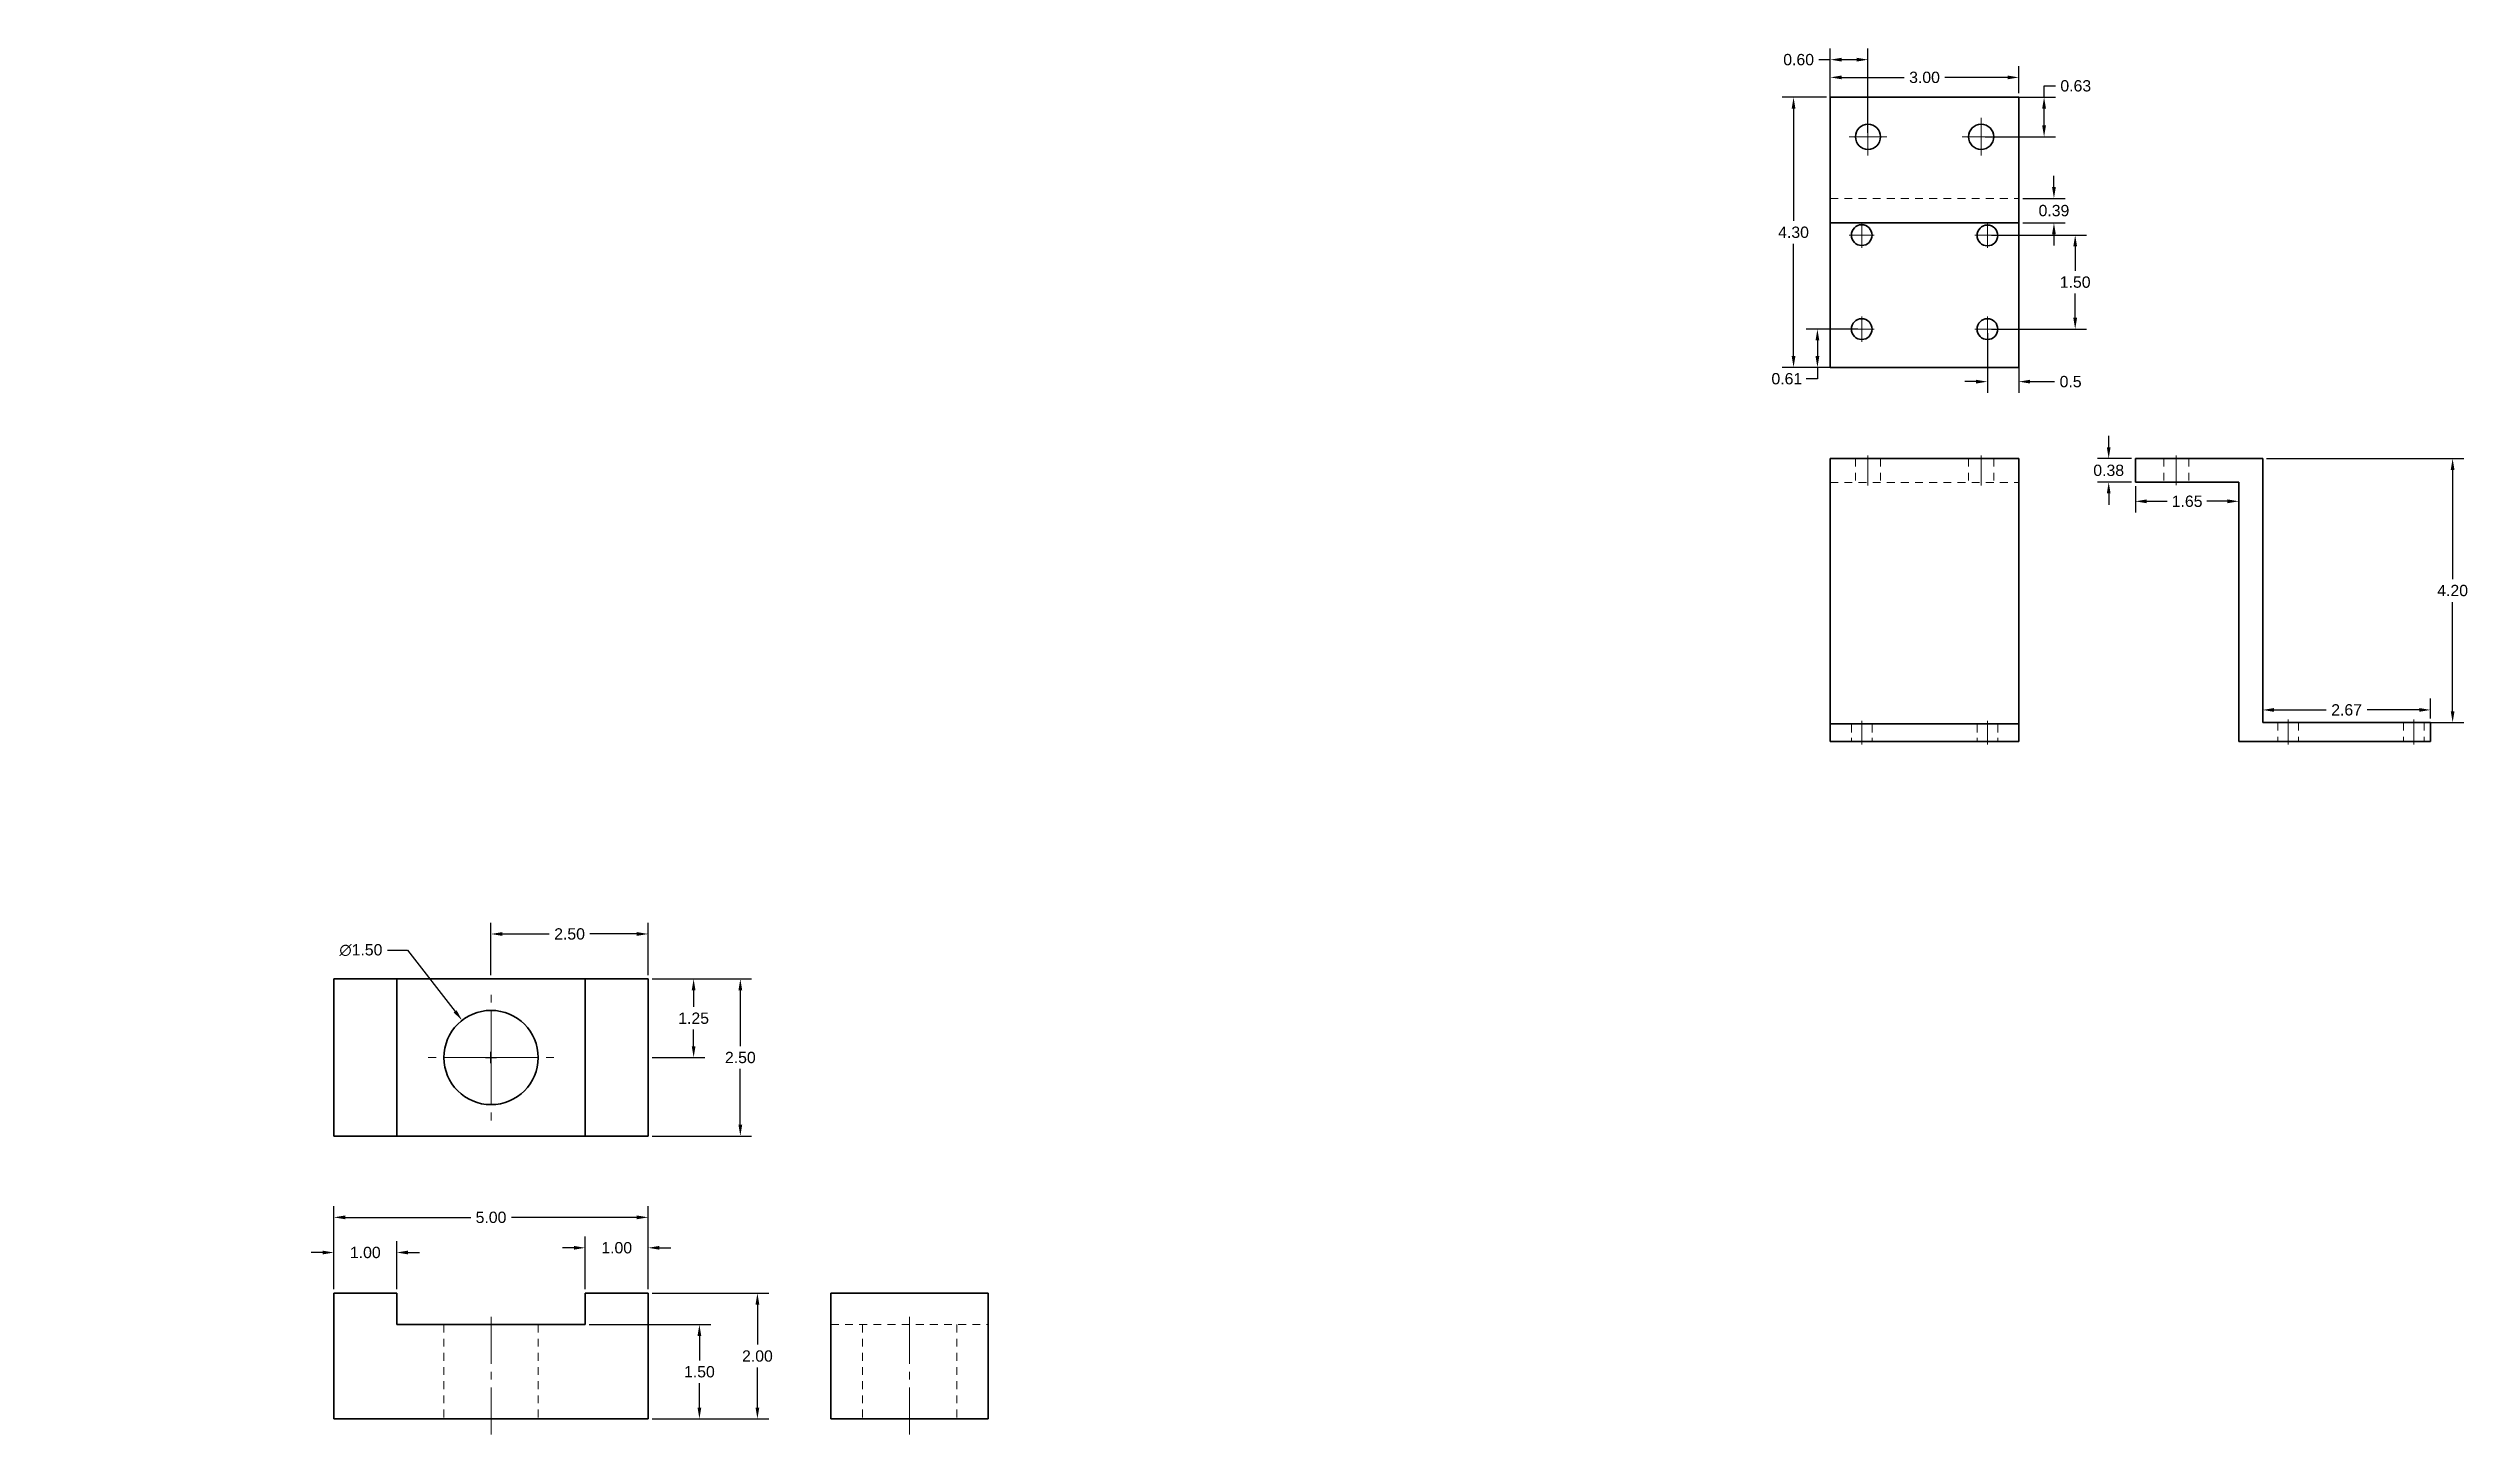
# Model space of a CAD drawing. Header units: inches. Extents: x -0.7 to 37.8, y -3.1 to 19.
import ezdxf

# ---------------------------------------------------------------- set-up
doc = ezdxf.new("R2010")
doc.units = ezdxf.units.IN
doc.header["$MEASUREMENT"] = 0
doc.linetypes.add('CENTER2', pattern=[1.125, 0.75, -0.125, 0.125, -0.125])
doc.linetypes.add('HIDDEN2', pattern=[0.1875, 0.125, -0.0625])
for name, color, linetype, lineweight in [('Center', 1, 'CENTER2', 13), ('Hidden', 3, 'HIDDEN2', 13), ('Visible', 6, 'Continuous', 35)]:
    doc.layers.add(name, color=color, linetype=linetype, lineweight=lineweight)
doc.layers.add('Text', color=7, linetype='Continuous', lineweight=35, true_color=0xa552a5)
doc.styles.get("Standard").update_dxf_attribs({"font": 'arial.ttf'})
doc.dimstyles.get("Standard").update_dxf_attribs({"dimtxt": 0.18, "dimasz": 0.18, "dimexe": 0.18, "dimexo": 0.0625, "dimgap": 0.09, "dimtad": 0, "dimtih": 1, "dimtoh": 1, "dimdec": 4, "dimzin": 0, "dimdsep": 46, "dimtxsty": 'Standard', "dimcen": 0.09, "dimadec": 0, "dimazin": 0, "dimtfac": 1, "dimtdec": 4, "dimtofl": 0, "dimtmove": 0, "dimatfit": 3, "dimfxl": 1, "dimtolj": 1, "dimtzin": 0, "dimarcsym": 0})

# ---------------------------------------------------------------- blocks, each defined once
blk = doc.blocks.new('*D31')
at = {"layer": 'Defpoints', "color": 0, "transparency": 16777216}
for p in [(6.342, 4.869), (6.342, 4.153), (8.842, 4.153)]:
    blk.add_point(p, dxfattribs=at)
at = {"layer": 'Text', "color": 0, "lineweight": -2, "transparency": 16777216}
for p, q in [((6.342, 4.216), (6.342, 5.049)), ((8.842, 4.216), (8.842, 5.049)), ((6.522, 4.869), (7.267, 4.869)), ((8.662, 4.869), (7.917, 4.869))]:
    blk.add_line(p, q, dxfattribs=at)
at = {"layer": 'Text', "color": 0, "transparency": 16777216}
for points in [[(6.522, 4.899), (6.522, 4.839), (6.342, 4.869)], [(8.662, 4.899), (8.662, 4.839), (8.842, 4.869)]]:
    blk.add_solid(points, dxfattribs=at)
at = {"layer": 'Text', "color": 0, "transparency": 16777216, "insert": (7.592, 4.869), "char_height": 0.18, "attachment_point": 5}
blk.add_mtext('\\A1;2.50', dxfattribs=at)
blk = doc.blocks.new('*D32')
at = {"layer": 'Defpoints', "color": 0, "transparency": 16777216}
for p in [(8.842, 4.153), (8.842, 2.903), (9.566, 2.903)]:
    blk.add_point(p, dxfattribs=at)
at = {"layer": 'Text', "color": 0, "lineweight": -2, "transparency": 16777216}
for p, q in [((8.905, 4.153), (9.746, 4.153)), ((9.566, 3.973), (9.566, 3.71)), ((9.566, 3.083), (9.566, 3.347)), ((8.905, 2.903), (9.746, 2.903))]:
    blk.add_line(p, q, dxfattribs=at)
at = {"layer": 'Text', "color": 0, "transparency": 16777216}
for points in [[(9.536, 3.973), (9.596, 3.973), (9.566, 4.153)], [(9.536, 3.083), (9.596, 3.083), (9.566, 2.903)]]:
    blk.add_solid(points, dxfattribs=at)
at = {"layer": 'Text', "color": 0, "transparency": 16777216, "insert": (9.566, 3.528), "char_height": 0.18, "attachment_point": 5}
blk.add_mtext('\\A1;1.25', dxfattribs=at)
blk = doc.blocks.new('*D33')
at = {"layer": 'Defpoints', "color": 0, "transparency": 16777216}
for p in [(8.842, 4.153), (8.842, 1.653), (10.309, 1.653)]:
    blk.add_point(p, dxfattribs=at)
at = {"layer": 'Text', "color": 0, "lineweight": -2, "transparency": 16777216}
for p, q in [((8.905, 4.153), (10.489, 4.153)), ((10.309, 3.973), (10.309, 3.085)), ((10.309, 1.833), (10.309, 2.722)), ((8.905, 1.653), (10.489, 1.653))]:
    blk.add_line(p, q, dxfattribs=at)
at = {"layer": 'Text', "color": 0, "transparency": 16777216}
for points in [[(10.279, 3.973), (10.339, 3.973), (10.309, 4.153)], [(10.279, 1.833), (10.339, 1.833), (10.309, 1.653)]]:
    blk.add_solid(points, dxfattribs=at)
at = {"layer": 'Text', "color": 0, "transparency": 16777216, "insert": (10.309, 2.903), "char_height": 0.18, "attachment_point": 5}
blk.add_mtext('\\A1;2.50', dxfattribs=at)
blk = doc.blocks.new('*D34')
at = {"layer": 'Defpoints', "color": 0, "transparency": 16777216}
for p in [(5.882, 3.495), (6.803, 2.312)]:
    blk.add_point(p, dxfattribs=at)
at = {"layer": 'Text', "color": 0, "lineweight": -2, "transparency": 16777216}
for p, q in [((4.693, 4.612), (5.013, 4.612)), ((5.013, 4.612), (5.771, 3.638)), ((6.252, 2.903), (6.432, 2.903)), ((6.342, 2.813), (6.342, 2.993))]:
    blk.add_line(p, q, dxfattribs=at)
at = {"layer": 'Text', "color": 0, "transparency": 16777216}
blk.add_solid([(5.795, 3.656), (5.748, 3.619), (5.882, 3.495)], dxfattribs=at)
at = {"layer": 'Text', "color": 0, "transparency": 16777216, "insert": (4.272, 4.612), "char_height": 0.18, "attachment_point": 5}
blk.add_mtext('\\A1;∅1.50', dxfattribs=at)
blk = doc.blocks.new('*D35')
at = {"layer": 'Defpoints', "color": 0, "transparency": 16777216}
for p in [(8.842, -0.124), (7.842, -0.847), (8.842, -0.847)]:
    blk.add_point(p, dxfattribs=at)
at = {"layer": 'Text', "color": 0, "lineweight": -2, "transparency": 16777216}
for p, q in [((7.842, -0.784), (7.842, 0.056)), ((8.842, -0.784), (8.842, 0.056)), ((7.662, -0.124), (7.482, -0.124)), ((9.022, -0.124), (9.202, -0.124))]:
    blk.add_line(p, q, dxfattribs=at)
at = {"layer": 'Text', "color": 0, "transparency": 16777216}
for points in [[(7.662, -0.094), (7.662, -0.154), (7.842, -0.124)], [(9.022, -0.094), (9.022, -0.154), (8.842, -0.124)]]:
    blk.add_solid(points, dxfattribs=at)
at = {"layer": 'Text', "color": 0, "transparency": 16777216, "insert": (8.342, -0.124), "char_height": 0.18, "attachment_point": 5}
blk.add_mtext('\\A1;1.00', dxfattribs=at)
blk = doc.blocks.new('*D36')
at = {"layer": 'Defpoints', "color": 0, "transparency": 16777216}
for p in [(4.842, -0.199), (3.842, -0.847), (4.842, -0.847)]:
    blk.add_point(p, dxfattribs=at)
at = {"layer": 'Text', "color": 0, "lineweight": -2, "transparency": 16777216}
for p, q in [((3.662, -0.199), (3.482, -0.199)), ((3.842, -0.784), (3.842, -0.019)), ((4.842, -0.784), (4.842, -0.019)), ((5.022, -0.199), (5.202, -0.199))]:
    blk.add_line(p, q, dxfattribs=at)
at = {"layer": 'Text', "color": 0, "transparency": 16777216}
for points in [[(3.662, -0.169), (3.662, -0.229), (3.842, -0.199)], [(5.022, -0.169), (5.022, -0.229), (4.842, -0.199)]]:
    blk.add_solid(points, dxfattribs=at)
at = {"layer": 'Text', "color": 0, "transparency": 16777216, "insert": (4.342, -0.199), "char_height": 0.18, "attachment_point": 5}
blk.add_mtext('\\A1;1.00', dxfattribs=at)
blk = doc.blocks.new('*D37')
at = {"layer": 'Defpoints', "color": 0, "transparency": 16777216}
for p in [(8.842, 0.36), (3.842, -0.847), (8.842, -0.847)]:
    blk.add_point(p, dxfattribs=at)
at = {"layer": 'Text', "color": 0, "lineweight": -2, "transparency": 16777216}
for p, q in [((3.842, -0.784), (3.842, 0.54)), ((8.842, -0.784), (8.842, 0.54)), ((4.022, 0.36), (6.019, 0.36)), ((8.662, 0.36), (6.666, 0.36))]:
    blk.add_line(p, q, dxfattribs=at)
at = {"layer": 'Text', "color": 0, "transparency": 16777216}
for points in [[(4.022, 0.39), (4.022, 0.33), (3.842, 0.36)], [(8.662, 0.39), (8.662, 0.33), (8.842, 0.36)]]:
    blk.add_solid(points, dxfattribs=at)
at = {"layer": 'Text', "color": 0, "transparency": 16777216, "insert": (6.342, 0.36), "char_height": 0.18, "attachment_point": 5}
blk.add_mtext('\\A1;5.00', dxfattribs=at)
blk = doc.blocks.new('*D38')
at = {"layer": 'Defpoints', "color": 0, "transparency": 16777216}
for p in [(7.842, -1.347), (8.842, -2.847), (9.658, -2.847)]:
    blk.add_point(p, dxfattribs=at)
at = {"layer": 'Text', "color": 0, "lineweight": -2, "transparency": 16777216}
for p, q in [((7.905, -1.347), (9.838, -1.347)), ((9.658, -1.527), (9.658, -1.915)), ((9.658, -2.667), (9.658, -2.278)), ((8.905, -2.847), (9.838, -2.847))]:
    blk.add_line(p, q, dxfattribs=at)
at = {"layer": 'Text', "color": 0, "transparency": 16777216}
for points in [[(9.628, -1.527), (9.688, -1.527), (9.658, -1.347)], [(9.628, -2.667), (9.688, -2.667), (9.658, -2.847)]]:
    blk.add_solid(points, dxfattribs=at)
at = {"layer": 'Text', "color": 0, "transparency": 16777216, "insert": (9.658, -2.097), "char_height": 0.18, "attachment_point": 5}
blk.add_mtext('\\A1;1.50', dxfattribs=at)
blk = doc.blocks.new('*D39')
at = {"layer": 'Defpoints', "color": 0, "transparency": 16777216}
for p in [(8.842, -0.847), (8.842, -2.847), (10.581, -2.847)]:
    blk.add_point(p, dxfattribs=at)
at = {"layer": 'Text', "color": 0, "lineweight": -2, "transparency": 16777216}
for p, q in [((8.905, -0.847), (10.761, -0.847)), ((10.581, -1.027), (10.581, -1.665)), ((10.581, -2.667), (10.581, -2.028)), ((8.905, -2.847), (10.761, -2.847))]:
    blk.add_line(p, q, dxfattribs=at)
at = {"layer": 'Text', "color": 0, "transparency": 16777216}
for points in [[(10.551, -1.027), (10.611, -1.027), (10.581, -0.847)], [(10.551, -2.667), (10.611, -2.667), (10.581, -2.847)]]:
    blk.add_solid(points, dxfattribs=at)
at = {"layer": 'Text', "color": 0, "transparency": 16777216, "insert": (10.581, -1.847), "char_height": 0.18, "attachment_point": 5}
blk.add_mtext('\\A1;2.00', dxfattribs=at)
blk = doc.blocks.new('*D41')
at = {"layer": 'Defpoints', "color": 0, "transparency": 16777216}
for p in [(30.65, 18.498), (27.65, 18.183), (30.65, 18.183)]:
    blk.add_point(p, dxfattribs=at)
at = {"layer": 'Text', "color": 0, "lineweight": -2, "transparency": 16777216}
for p, q in [((27.65, 18.245), (27.65, 18.678)), ((27.83, 18.498), (28.827, 18.498)), ((30.47, 18.498), (29.474, 18.498)), ((30.65, 18.245), (30.65, 18.678))]:
    blk.add_line(p, q, dxfattribs=at)
at = {"layer": 'Text', "color": 0, "transparency": 16777216}
for points in [[(27.83, 18.528), (27.83, 18.468), (27.65, 18.498)], [(30.47, 18.528), (30.47, 18.468), (30.65, 18.498)]]:
    blk.add_solid(points, dxfattribs=at)
at = {"layer": 'Text', "color": 0, "transparency": 16777216, "insert": (29.15, 18.498), "char_height": 0.18, "attachment_point": 5}
blk.add_mtext('\\A1;3.00', dxfattribs=at)
blk = doc.blocks.new('*D42')
at = {"layer": 'Defpoints', "color": 0, "transparency": 16777216}
for p in [(30.65, 16.573), (31.209, 16.573), (30.65, 16.183)]:
    blk.add_point(p, dxfattribs=at)
at = {"layer": 'Text', "color": 0, "lineweight": -2, "transparency": 16777216}
for p, q in [((30.713, 16.573), (31.389, 16.573)), ((31.209, 16.753), (31.209, 16.933)), ((30.713, 16.183), (31.389, 16.183)), ((31.209, 16.003), (31.209, 15.823))]:
    blk.add_line(p, q, dxfattribs=at)
at = {"layer": 'Text', "color": 0, "transparency": 16777216}
for points in [[(31.179, 16.753), (31.239, 16.753), (31.209, 16.573)], [(31.179, 16.003), (31.239, 16.003), (31.209, 16.183)]]:
    blk.add_solid(points, dxfattribs=at)
at = {"layer": 'Text', "color": 0, "transparency": 16777216, "insert": (31.209, 16.378), "char_height": 0.18, "attachment_point": 5}
blk.add_mtext('\\A1;0.39', dxfattribs=at)
blk = doc.blocks.new('*D43')
at = {"layer": 'Defpoints', "color": 0, "transparency": 16777216}
for p in [(27.65, 18.183), (27.066, 13.883), (27.65, 13.883)]:
    blk.add_point(p, dxfattribs=at)
at = {"layer": 'Text', "color": 0, "lineweight": -2, "transparency": 16777216}
for p, q in [((27.588, 18.183), (26.886, 18.183)), ((27.066, 18.003), (27.066, 16.215)), ((27.066, 14.063), (27.066, 15.851)), ((27.588, 13.883), (26.886, 13.883))]:
    blk.add_line(p, q, dxfattribs=at)
at = {"layer": 'Text', "color": 0, "transparency": 16777216}
for points in [[(27.036, 18.003), (27.096, 18.003), (27.066, 18.183)], [(27.036, 14.063), (27.096, 14.063), (27.066, 13.883)]]:
    blk.add_solid(points, dxfattribs=at)
at = {"layer": 'Text', "color": 0, "transparency": 16777216, "insert": (27.066, 16.033), "char_height": 0.18, "attachment_point": 5}
blk.add_mtext('\\A1;4.30', dxfattribs=at)
blk = doc.blocks.new('*D44')
at = {"layer": 'Defpoints', "color": 0, "transparency": 16777216}
for p in [(30.151, 14.493), (30.65, 14.493), (30.65, 13.657)]:
    blk.add_point(p, dxfattribs=at)
at = {"layer": 'Text', "color": 0, "lineweight": -2, "transparency": 16777216}
for p, q in [((30.151, 14.43), (30.151, 13.477)), ((30.65, 14.43), (30.65, 13.477)), ((29.971, 13.657), (29.791, 13.657)), ((30.83, 13.657), (31.22, 13.657))]:
    blk.add_line(p, q, dxfattribs=at)
at = {"layer": 'Text', "color": 0, "transparency": 16777216}
for points in [[(29.971, 13.687), (29.971, 13.627), (30.151, 13.657)], [(30.83, 13.687), (30.83, 13.627), (30.65, 13.657)]]:
    blk.add_solid(points, dxfattribs=at)
at = {"layer": 'Text', "color": 0, "transparency": 16777216, "insert": (31.474, 13.657), "char_height": 0.18, "attachment_point": 5}
blk.add_mtext('\\A1;0.5', dxfattribs=at)
blk = doc.blocks.new('*D45')
at = {"layer": 'Defpoints', "color": 0, "transparency": 16777216}
for p in [(30.15, 15.988), (31.547, 15.988), (30.151, 14.493)]:
    blk.add_point(p, dxfattribs=at)
at = {"layer": 'Text', "color": 0, "lineweight": -2, "transparency": 16777216}
for p, q in [((30.213, 15.988), (31.727, 15.988)), ((31.547, 15.808), (31.547, 15.422)), ((31.547, 14.673), (31.547, 15.059)), ((30.213, 14.493), (31.727, 14.493))]:
    blk.add_line(p, q, dxfattribs=at)
at = {"layer": 'Text', "color": 0, "transparency": 16777216}
for points in [[(31.517, 15.808), (31.577, 15.808), (31.547, 15.988)], [(31.517, 14.673), (31.577, 14.673), (31.547, 14.493)]]:
    blk.add_solid(points, dxfattribs=at)
at = {"layer": 'Text', "color": 0, "transparency": 16777216, "insert": (31.547, 15.24), "char_height": 0.18, "attachment_point": 5}
blk.add_mtext('\\A1;1.50', dxfattribs=at)
blk = doc.blocks.new('*D46')
at = {"layer": 'Defpoints', "color": 0, "transparency": 16777216}
for p in [(28.15, 14.493), (27.446, 13.883), (28.15, 13.883)]:
    blk.add_point(p, dxfattribs=at)
at = {"layer": 'Text', "color": 0, "lineweight": -2, "transparency": 16777216}
for p, q in [((28.088, 14.493), (27.266, 14.493)), ((27.446, 14.313), (27.446, 14.063)), ((28.088, 13.883), (27.266, 13.883)), ((27.446, 13.883), (27.446, 13.703)), ((27.446, 13.703), (27.266, 13.703))]:
    blk.add_line(p, q, dxfattribs=at)
at = {"layer": 'Text', "color": 0, "transparency": 16777216}
for points in [[(27.416, 14.313), (27.476, 14.313), (27.446, 14.493)], [(27.416, 14.063), (27.476, 14.063), (27.446, 13.883)]]:
    blk.add_solid(points, dxfattribs=at)
at = {"layer": 'Text', "color": 0, "transparency": 16777216, "insert": (26.959, 13.703), "char_height": 0.18, "attachment_point": 5}
blk.add_mtext('\\A1;0.61', dxfattribs=at)
blk = doc.blocks.new('*D47')
at = {"layer": 'Defpoints', "color": 0, "transparency": 16777216}
for p in [(32.505, 12.433), (32.08, 12.058), (32.505, 12.058)]:
    blk.add_point(p, dxfattribs=at)
at = {"layer": 'Text', "color": 0, "lineweight": -2, "transparency": 16777216}
for p, q in [((32.08, 12.613), (32.08, 12.793)), ((32.443, 12.433), (31.9, 12.433)), ((32.443, 12.058), (31.9, 12.058)), ((32.08, 11.878), (32.08, 11.698))]:
    blk.add_line(p, q, dxfattribs=at)
at = {"layer": 'Text', "color": 0, "transparency": 16777216}
for points in [[(32.05, 12.613), (32.11, 12.613), (32.08, 12.433)], [(32.05, 11.878), (32.11, 11.878), (32.08, 12.058)]]:
    blk.add_solid(points, dxfattribs=at)
at = {"layer": 'Text', "color": 0, "transparency": 16777216, "insert": (32.08, 12.245), "char_height": 0.18, "attachment_point": 5}
blk.add_mtext('\\A1;0.38', dxfattribs=at)
blk = doc.blocks.new('*D48')
at = {"layer": 'Defpoints', "color": 0, "transparency": 16777216}
for p in [(34.53, 12.433), (34.53, 8.233), (37.552, 8.233)]:
    blk.add_point(p, dxfattribs=at)
at = {"layer": 'Text', "color": 0, "lineweight": -2, "transparency": 16777216}
for p, q in [((34.593, 12.433), (37.732, 12.433)), ((37.552, 12.253), (37.552, 10.515)), ((37.552, 8.413), (37.552, 10.151)), ((34.593, 8.233), (37.732, 8.233))]:
    blk.add_line(p, q, dxfattribs=at)
at = {"layer": 'Text', "color": 0, "transparency": 16777216}
for points in [[(37.522, 12.253), (37.582, 12.253), (37.552, 12.433)], [(37.522, 8.413), (37.582, 8.413), (37.552, 8.233)]]:
    blk.add_solid(points, dxfattribs=at)
at = {"layer": 'Text', "color": 0, "transparency": 16777216, "insert": (37.552, 10.333), "char_height": 0.18, "attachment_point": 5}
blk.add_mtext('\\A1;4.20', dxfattribs=at)
blk = doc.blocks.new('*D49')
at = {"layer": 'Defpoints', "color": 0, "transparency": 16777216}
for p in [(32.505, 12.058), (34.15, 12.058), (34.15, 11.753)]:
    blk.add_point(p, dxfattribs=at)
at = {"layer": 'Text', "color": 0, "lineweight": -2, "transparency": 16777216}
for p, q in [((32.505, 11.995), (32.505, 11.573)), ((34.15, 11.995), (34.15, 11.573)), ((32.685, 11.753), (33.012, 11.753)), ((33.97, 11.753), (33.644, 11.753))]:
    blk.add_line(p, q, dxfattribs=at)
at = {"layer": 'Text', "color": 0, "transparency": 16777216}
for points in [[(32.685, 11.783), (32.685, 11.723), (32.505, 11.753)], [(33.97, 11.783), (33.97, 11.723), (34.15, 11.753)]]:
    blk.add_solid(points, dxfattribs=at)
at = {"layer": 'Text', "color": 0, "transparency": 16777216, "insert": (33.328, 11.753), "char_height": 0.18, "attachment_point": 5}
blk.add_mtext('\\A1;1.65', dxfattribs=at)
blk = doc.blocks.new('*D50')
at = {"layer": 'Defpoints', "color": 0, "transparency": 16777216}
for p in [(34.53, 8.233), (37.2, 8.434), (37.2, 8.233)]:
    blk.add_point(p, dxfattribs=at)
at = {"layer": 'Text', "color": 0, "lineweight": -2, "transparency": 16777216}
for p, q in [((34.53, 8.295), (34.53, 8.614)), ((37.2, 8.295), (37.2, 8.614)), ((34.71, 8.434), (35.54, 8.434)), ((37.02, 8.434), (36.191, 8.434))]:
    blk.add_line(p, q, dxfattribs=at)
at = {"layer": 'Text', "color": 0, "transparency": 16777216}
for points in [[(34.71, 8.464), (34.71, 8.404), (34.53, 8.434)], [(37.02, 8.464), (37.02, 8.404), (37.2, 8.434)]]:
    blk.add_solid(points, dxfattribs=at)
at = {"layer": 'Text', "color": 0, "transparency": 16777216, "insert": (35.865, 8.434), "char_height": 0.18, "attachment_point": 5}
blk.add_mtext('\\A1;2.67', dxfattribs=at)
blk = doc.blocks.new('*D51')
at = {"layer": 'Defpoints', "color": 0, "transparency": 16777216}
for p in [(30.05, 18.183), (31.052, 18.183), (30.05, 17.553)]:
    blk.add_point(p, dxfattribs=at)
at = {"layer": 'Text', "color": 0, "lineweight": -2, "transparency": 16777216}
for p, q in [((30.113, 18.183), (31.232, 18.183)), ((31.052, 18.183), (31.052, 18.363)), ((31.052, 18.363), (31.232, 18.363)), ((31.052, 17.733), (31.052, 18.003)), ((30.113, 17.553), (31.232, 17.553))]:
    blk.add_line(p, q, dxfattribs=at)
at = {"layer": 'Text', "color": 0, "transparency": 16777216}
for points in [[(31.022, 18.003), (31.082, 18.003), (31.052, 18.183)], [(31.022, 17.733), (31.082, 17.733), (31.052, 17.553)]]:
    blk.add_solid(points, dxfattribs=at)
at = {"layer": 'Text', "color": 0, "transparency": 16777216, "insert": (31.556, 18.363), "char_height": 0.18, "attachment_point": 5}
blk.add_mtext('\\A1;0.63', dxfattribs=at)
blk = doc.blocks.new('*D53')
at = {"layer": 'Defpoints', "color": 0, "transparency": 16777216}
for p in [(27.65, 18.78), (27.65, 17.553), (28.25, 17.553)]:
    blk.add_point(p, dxfattribs=at)
at = {"layer": 'Text', "color": 0, "lineweight": -2, "transparency": 16777216}
for p, q in [((27.65, 17.615), (27.65, 18.96)), ((28.25, 17.615), (28.25, 18.96)), ((27.65, 18.78), (27.47, 18.78)), ((28.07, 18.78), (27.83, 18.78))]:
    blk.add_line(p, q, dxfattribs=at)
at = {"layer": 'Text', "color": 0, "transparency": 16777216}
for points in [[(27.83, 18.81), (27.83, 18.75), (27.65, 18.78)], [(28.07, 18.81), (28.07, 18.75), (28.25, 18.78)]]:
    blk.add_solid(points, dxfattribs=at)
at = {"layer": 'Text', "color": 0, "transparency": 16777216, "insert": (27.147, 18.78), "char_height": 0.18, "attachment_point": 5}
blk.add_mtext('\\A1;0.60', dxfattribs=at)

msp = doc.modelspace()

# ---------------------------------------------------------------- linework, layer by layer
at = {"layer": 'Center'}
for p, q in [((28.25043, 17.55296), (28.25043, 17.85296)), ((30.05043, 17.55296), (30.05043, 17.85296)), ((28.25043, 17.55296), (27.95043, 17.55296)), ((28.25043, 17.55296), (28.55043, 17.55296)), ((28.25043, 17.55296), (28.25043, 17.25296)), ((30.05043, 17.55296), (29.75043, 17.55296)), ((30.05043, 17.55296), (30.35043, 17.55296)), ((30.05043, 17.55296), (30.05043, 17.25296)), ((28.15043, 15.98796), (28.15043, 16.18796)), ((30.15043, 15.98796), (30.15043, 16.18796)), ((28.1507, 15.98769), (27.9507, 15.98769)), ((28.15043, 15.98796), (28.35043, 15.98796)), ((28.15043, 15.98796), (28.15043, 15.78796)), ((28.15043, 15.98796), (28.15043, 15.78796)), ((30.1507, 15.98769), (29.9507, 15.98769)), ((30.15043, 15.98796), (30.35043, 15.98796)), ((30.15043, 15.98796), (30.15043, 15.78796)), ((30.15043, 15.98796), (30.15043, 15.78796)), ((28.15043, 14.49323), (28.15043, 14.69323)), ((30.15043, 14.49323), (30.15043, 14.69323)), ((28.1507, 14.49296), (27.9507, 14.49296)), ((28.15043, 14.49323), (28.35043, 14.49323)), ((28.15043, 14.49323), (28.15043, 14.29323)), ((28.15043, 14.49323), (28.15043, 14.29323)), ((30.1507, 14.49296), (29.9507, 14.49296)), ((30.15043, 14.49323), (30.35043, 14.49323)), ((30.15043, 14.49323), (30.15043, 14.29323)), ((30.15043, 14.49323), (30.15043, 14.29323)), ((28.25043, 12.48296), (28.25043, 12.00296)), ((28.25043, 12.19116), (28.25043, 12.39296)), ((30.05043, 12.2314), (30.05043, 12.48296)), ((30.05043, 12.43296), (30.05043, 12.00296)), ((33.15543, 12.48296), (33.15543, 12.00796)), ((33.15543, 12.24546), (33.15543, 12.43296)), ((28.15043, 8.07296), (28.15043, 8.26296)), ((30.15043, 8.07296), (30.15043, 8.26296)), ((34.93543, 8.28296), (34.93543, 7.88296)), ((36.93543, 8.08296), (36.93543, 8.28296)), ((36.93543, 8.23296), (36.93543, 7.88296)), ((28.15043, 8.07296), (28.15043, 7.88296)), ((30.15043, 8.07296), (30.15043, 7.88296)), ((6.34245, 2.9035), (6.34245, 3.9035)), ((6.34245, 2.9035), (5.34245, 2.9035)), ((6.34245, 2.9035), (7.34245, 2.9035)), ((6.34245, 2.9035), (6.34245, 1.9035)), ((6.34245, -3.0965), (6.34245, -1.0965)), ((13.00142, -3.0965), (13.00142, -1.0965))]:
    msp.add_line(p, q, dxfattribs=at)
at = {"layer": 'Hidden'}
for p, q in [((27.65043, 16.57296), (30.65043, 16.57296)), ((28.05043, 12.43296), (28.05043, 12.05296)), ((28.45043, 12.43296), (28.45043, 12.05296)), ((29.85043, 12.43296), (29.85043, 12.05296)), ((30.25043, 12.43296), (30.25043, 12.05296)), ((32.95543, 12.43296), (32.95543, 12.05796)), ((33.35543, 12.43296), (33.35543, 12.05796)), ((27.65043, 12.05296), (30.65043, 12.05296)), ((27.98543, 8.07296), (27.98543, 8.21296)), ((27.98543, 8.21296), (27.98543, 7.93296)), ((28.31543, 8.07296), (28.31543, 8.21296)), ((28.31543, 8.21296), (28.31543, 7.93296)), ((29.98543, 8.07296), (29.98543, 8.21296)), ((29.98543, 8.21296), (29.98543, 7.93296)), ((30.31543, 8.07296), (30.31543, 8.21296)), ((30.31543, 8.21296), (30.31543, 7.93296)), ((34.77043, 8.23296), (34.77043, 7.93296)), ((35.10043, 8.23296), (35.10043, 7.93296)), ((36.77043, 8.23296), (36.77043, 7.93296)), ((37.10043, 8.23296), (37.10043, 7.93296)), ((5.59245, -1.3465), (5.59245, -2.8465)), ((7.09245, -1.3465), (7.09245, -2.8465)), ((11.75142, -1.3465), (14.25142, -1.3465)), ((12.25142, -1.3465), (12.25142, -2.8465)), ((13.75142, -1.3465), (13.75142, -2.8465))]:
    msp.add_line(p, q, dxfattribs=at)
at = {"layer": 'Visible'}
for p, q in [((27.65043, 18.18296), (30.65043, 18.18296)), ((27.65043, 18.18296), (27.65043, 13.88296)), ((30.65043, 18.18296), (30.65043, 13.88296)), ((27.65043, 16.18296), (30.65043, 16.18296)), ((27.65043, 13.88296), (30.65043, 13.88296)), ((27.65043, 8.21296), (27.65043, 12.43296)), ((27.65043, 12.43296), (30.65043, 12.43296)), ((30.65043, 8.21296), (30.65043, 12.43296)), ((32.50543, 12.43296), (34.53043, 12.43296)), ((32.50543, 12.05796), (32.50543, 12.43296)), ((34.53043, 12.43296), (34.53043, 12.05796)), ((34.53043, 12.43296), (34.53043, 8.23296)), ((34.15043, 12.05796), (32.50543, 12.05796)), ((34.15043, 12.05796), (34.15043, 7.93296)), ((27.65043, 8.21296), (30.65043, 8.21296)), ((27.65043, 7.93296), (27.65043, 8.21296)), ((30.65043, 7.93296), (30.65043, 8.21296)), ((37.20043, 8.23296), (34.53043, 8.23296)), ((37.20043, 7.93296), (37.20043, 8.23296)), ((27.65043, 7.93296), (30.65043, 7.93296)), ((34.53043, 7.93296), (34.15043, 7.93296)), ((34.53043, 7.93296), (37.20043, 7.93296)), ((3.84245, 4.1535), (8.84245, 4.1535)), ((3.84245, 1.6535), (3.84245, 4.1535)), ((4.84245, 1.6535), (4.84245, 4.1535)), ((7.84245, 4.1535), (7.84245, 1.6535)), ((8.84245, 4.1535), (8.84245, 1.6535)), ((8.84245, 1.6535), (3.84245, 1.6535)), ((3.84245, -0.8465), (3.84245, -2.8465)), ((4.84245, -0.8465), (3.84245, -0.8465)), ((4.84245, -0.8465), (4.84245, -1.3465)), ((8.84245, -0.8465), (7.84245, -0.8465)), ((7.84245, -0.8465), (7.84245, -1.3465)), ((8.84245, -0.8465), (8.84245, -2.8465)), ((11.75142, -0.8465), (11.75142, -2.8465)), ((11.75142, -0.8465), (14.25142, -0.8465)), ((14.25142, -0.8465), (14.25142, -2.8465)), ((7.84245, -1.3465), (4.84245, -1.3465)), ((8.84245, -2.8465), (3.84245, -2.8465)), ((14.25142, -2.8465), (11.75142, -2.8465))]:
    msp.add_line(p, q, dxfattribs=at)
for centre, radius in [((28.25043, 17.55296), 0.2), ((30.05043, 17.55296), 0.2), ((28.15043, 15.98796), 0.165), ((30.15043, 15.98296), 0.165), ((28.15043, 14.49296), 0.165), ((30.15043, 14.49296), 0.165), ((6.34245, 2.9035), 0.75)]:
    msp.add_circle(centre, radius, dxfattribs=at)
for radius in [0.7, 0.62]:
    msp.add_arc((0, 0), radius, 0, 0, dxfattribs=at)

# ---------------------------------------------------------------- dimensions: what is measured, and where the dimension line sits
at = {"layer": 'Text'}
for base, p1, p2, picture, middle in [((27.65043, 18.77974), (28.25043, 17.55296), (27.65043, 17.55296), '*D53', (27.14696, 18.77974)), ((30.65043, 18.49787), (27.65043, 18.18296), (30.65043, 18.18296), '*D41', (29.15043, 18.49787)), ((37.20043, 8.43397), (34.53043, 8.23296), (37.20043, 8.23296), '*D50', (35.86543, 8.43397)), ((6.34245, 4.86898), (8.84245, 4.1535), (6.34245, 4.1535), '*D31', (7.59245, 4.86898)), ((8.84245, 0.3599), (3.84245, -0.8465), (8.84245, -0.8465), '*D37', (6.34245, 0.3599)), ((8.84245, -0.12365), (7.84245, -0.8465), (8.84245, -0.8465), '*D35', (8.34245, -0.12365)), ((4.84245, -0.1992), (3.84245, -0.8465), (4.84245, -0.8465), '*D36', (4.34245, -0.1992))]:
    dim = msp.add_linear_dim(base=base, p1=p1, p2=p2, dimstyle='Standard', override={"dimdec": 2}, dxfattribs=at)
    dim.commit()
    dim.dimension.update_dxf_attribs({"geometry": picture, "text_midpoint": middle})
for base, p1, p2, picture, middle in [((31.05213, 18.18296), (30.05043, 17.55296), (30.05043, 18.18296), '*D51', (31.55591, 18.36296)), ((27.0656, 13.88296), (27.65043, 18.18296), (27.65043, 13.88296), '*D43', (27.0656, 16.03296)), ((31.20882, 16.57296), (30.65043, 16.18296), (30.65043, 16.57296), '*D42', (31.20882, 16.37796)), ((31.5468435233, 15.9879618048), (30.1507003161, 14.4929618048), (30.1504313963, 15.9879618048), '*D45', (31.5468435233, 15.2404618048)), ((27.4456, 13.88296), (28.15043, 14.49323), (28.15043, 13.88296), '*D46', (26.95919, 13.70296)), ((32.0803026895, 12.0579618048), (32.5054313963, 12.4329618048), (32.5054313963, 12.0579618048), '*D47', (32.0803026895, 12.2454618048)), ((37.55194, 8.23296), (34.53043, 12.43296), (34.53043, 8.23296), '*D48', (37.55194, 10.33296)), ((10.30869, 1.6535), (8.84245, 4.1535), (8.84245, 1.6535), '*D33', (10.30869, 2.9035)), ((10.5807, -2.8465), (8.84245, -0.8465), (8.84245, -2.8465), '*D39', (10.5807, -1.8465)), ((9.6576, -2.8465), (7.84245, -1.3465), (8.84245, -2.8465), '*D38', (9.6576, -2.0965))]:
    dim = msp.add_linear_dim(base=base, p1=p1, p2=p2, angle=90, dimstyle='Standard', override={"dimdec": 2}, dxfattribs=at)
    dim.commit()
    dim.dimension.update_dxf_attribs({"geometry": picture, "text_midpoint": middle})
dim = msp.add_linear_dim(base=(30.65043, 13.65699), p1=(30.1507, 14.49296), p2=(30.65043, 14.49296), text='0.5', dimstyle='Standard', dxfattribs=at)
dim.commit()
dim.dimension.update_dxf_attribs({"geometry": '*D44', "text_midpoint": (31.47406, 13.65699), "dimtype": 160})
dim = msp.add_linear_dim(base=(34.1504313963, 11.7525285661), p1=(32.5054313963, 12.0579618048), p2=(34.1504313963, 12.0579618048), dimstyle='Standard', override={"dimdec": 2}, dxfattribs=at)
dim.commit()
dim.dimension.update_dxf_attribs({"geometry": '*D49', "text_midpoint": (33.3279313963, 11.7525285661), "dimtype": 160})
dim = msp.add_diameter_dim_2p(p1=(6.80294, 2.31152), p2=(5.88195, 3.49548), dimstyle='Standard', override={"dimdec": 2}, dxfattribs=at)
dim.commit()
dim.dimension.update_dxf_attribs({"geometry": '*D34', "text_midpoint": (4.27211, 4.61209), "dimtype": 163})
dim = msp.add_linear_dim(base=(9.5656, 2.9035), p1=(8.84245, 4.1535), p2=(8.84245, 2.9035), angle=90, dimstyle='Standard', override={"dimdec": 2}, dxfattribs=at)
dim.commit()
dim.dimension.update_dxf_attribs({"geometry": '*D32', "text_midpoint": (9.5656, 3.5285), "dimtype": 160})

doc.saveas('drawing.dxf')
